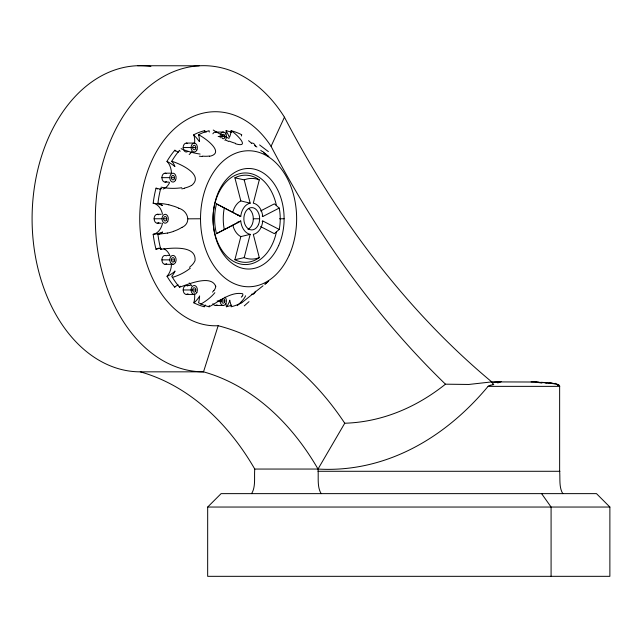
<?xml version="1.0" encoding="UTF-8"?>
<svg xmlns="http://www.w3.org/2000/svg" width="642" height="642" viewBox="0 0 642 642"><rect width="100%" height="100%" fill="white"/><g stroke="black" fill="none" stroke-linecap="round" stroke-linejoin="round"><path stroke-width="0.96" d="M207.679 507.044L207.663 576.323L609.876 576.323L609.884 507.044L596.49 493.634L221.097 493.634L207.679 507.044L609.876 507.044M182.031 227.412C191.83 222.862 187.897 210.737 178.733 208.209M188.002 218.834L200.529 218.762M215.656 286.18C210.897 274.19 187.32 284.687 179.503 287.223A89.39 63.173 90 0 1 171.743 276.237A15.641 11.058 90 0 0 174.889 271.101M260.612 226.586L274.359 233.664L279.222 229.451L262.763 220.968A15.745 11.123 -90 0 1 253.309 234.346L259.296 257.643L255.949 259.705A43.576 30.792 90 0 1 234.892 259.705L240.83 236.609A18.995 13.426 90 0 1 232.805 225.254L216.482 233.664A43.576 30.792 -90 0 1 216.482 203.851L240.734 216.547A15.745 11.123 90 0 1 250.179 203.169L244.193 179.872L234.892 177.81L240.83 200.906A18.995 13.426 -90 0 0 232.805 212.261M260.612 210.937L274.359 203.851L279.222 208.072L262.763 216.547A15.745 11.123 90 0 0 253.309 203.169L259.296 179.872L255.949 177.81A43.576 30.792 90 0 0 234.892 177.81M234.892 259.705L244.193 257.643L250.179 234.346A15.745 11.123 90 0 1 240.734 220.968L216.482 233.664M490.913 385.168L493.674 384.59L491.732 381.894A983.295 694.861 -90 0 1 284.446 117.181L271.068 146.328A107.029 75.636 90 0 0 145.573 177.537A107.029 75.636 90 0 0 218.16 325.719L203.522 371.838A279.342 197.407 -90 0 1 318.015 469.053C318.721 476.982 316.859 486.748 321.177 493.634M491.732 381.894L468.804 384.462L445.468 384.181A303.57 214.524 -90 0 1 344.746 423.23L318.015 469.053L254.762 469.053A279.342 197.407 90 0 0 140.269 371.838A153.085 108.177 -90 0 1 32.22 211.226A153.085 108.177 -90 0 1 150.902 66.415M242.066 296.114L241.296 297.23M213.842 290.497L212.542 292.118M318.015 469.053A349.617 247.066 -90 0 0 488.081 386.364L488.514 386.019A9.461 4.775 -72.1 0 1 489.011 385.762L489.381 385.633M268.637 281.188L265.098 284.181M262.763 220.968L262.209 221.514M229.539 300.36A15.641 11.058 -90 0 1 231.104 306.788A89.39 63.173 90 0 0 241.713 302.767L263.035 285.786M189.454 267.345L191.372 265.652A20.127 17.069 29.2 0 0 195.04 260.596C196.629 244.586 169.921 248.133 160.757 249.313A89.39 63.173 -90 0 1 157.916 234.298A15.641 11.058 -90 0 0 162.45 232.083M199.445 296.09A15.641 11.058 90 0 1 198.53 302.767A89.39 63.173 -90 0 0 209.14 306.788C219.018 301.483 230.919 291.46 242.62 293.723A20.127 5.794 -18.3 0 1 242.451 296.026M191.444 185.594C205.039 174.841 179.471 163.461 171.743 161.278A89.39 63.173 -90 0 1 179.503 150.292A15.641 11.058 90 0 0 180.113 151.36M268.003 281.316L268.5 281.003M232.805 225.254L240.734 220.968M489.509 385.585L490.721 385.216M173.653 231.377L171.976 231.906A61.977 58.839 67.2 0 1 167.426 233.086M250.179 234.346L240.83 236.609M184.671 188.299L181.822 188.868M167.426 233.062L157.916 234.298M209.549 156.327C226.177 152.78 203.843 137.115 198.53 134.748A15.641 11.058 90 0 1 199.445 141.425M493.65 382.311L496.178 382.038M558.54 385.064L557.962 384.943A12.816 12.784 -33.9 0 0 556.638 384.462L554.439 383.876M496.667 382.006L499.564 381.894M251.6 493.634C255.917 486.748 254.055 476.974 254.762 469.053M555.017 383.547L535.821 382.038M137.621 65.725L199.108 65.805M215.375 132.067L223.288 132.067M218.152 136.537L220.126 136.537M220.912 136.537L224.861 136.537M186.324 143.078L194.229 143.078M183.171 147.548L191.075 147.548M191.862 147.548L195.81 147.548M165.058 173.18L170.989 173.18M161.896 177.649L169.809 177.649M171.583 177.649L174.544 177.649M165.058 182.119L169.015 182.119M157.274 214.292L161.23 214.292M154.112 218.762L162.025 218.762M163.798 218.762L166.76 218.762M253.317 218.762L259.641 218.762M279.599 218.762L284.117 218.762M157.274 223.223L161.23 223.223M167.032 255.396L169.015 255.396M161.896 259.866L169.809 259.866M171.583 259.866L174.544 259.866M165.058 264.335L172.963 264.335M186.324 285.497L190.281 285.497M183.171 289.967L191.075 289.967M191.862 289.967L195.81 289.967M186.324 294.437L194.229 294.437M217.157 300.978L220.126 300.978M220.912 300.978L224.861 300.978M215.375 305.448L223.288 305.448M140.269 371.838L203.522 371.838A153.085 108.177 -90 0 1 104.855 155.974A153.085 108.177 -90 0 1 284.446 117.181M491.668 381.894L535.524 382.022M488.081 386.364L559.639 386.364L559.639 471.284C560.297 478.547 558.829 487.358 562.801 493.634M318.015 471.284L559.944 471.284M549.56 382.76L550.451 382.801M536.423 382.022L538.405 382.11M541.318 382.287L545.531 382.624M202.23 156.512L199.325 156.199M545.106 382.744L546.486 382.945M545.676 382.64L554.078 383.796M540.074 382.536L542.041 382.945M240.83 200.906L250.179 203.169M168.798 204.758L174.544 206.443A44.595 42.348 -71.9 0 1 178.749 208.177M235.566 143.792C251.512 148.454 235.253 132.974 231.104 130.727A15.641 11.058 90 0 1 229.539 137.155M228.664 141.4L226.032 140.285M216.482 203.851L240.734 216.547M267.465 155.829L268.837 156.616L262.53 151.335M267.297 155.701L266.743 155.3M256.888 147.026L254.786 145.397M265.026 153.952L263.541 152.716M261.904 151.319L260.74 150.292M262.209 216.001L262.763 216.547M541.599 493.634L551.085 507.044L551.085 576.323M276.421 231.955A45.815 32.373 90 0 1 226.586 256.014A45.815 32.373 90 0 1 226.586 181.501A45.815 32.373 90 0 1 276.421 205.56M160.685 248.213A30.343 29.46 -7.1 0 0 155.99 249.24A89.39 63.173 90 0 1 153.173 234.298A15.641 11.058 -90 0 0 162.514 223.255M231.73 132.412A89.39 63.173 90 0 0 226.361 130.727A15.641 11.058 90 0 1 225.832 134.058M231.73 305.102A89.39 63.173 90 0 1 226.361 306.788A15.641 11.058 -90 0 0 225.832 303.457M229.884 300.207A30.343 12.872 -39.2 0 1 226.754 306.707M204.517 305.656A15.641 11.058 -90 0 0 204.397 306.788A89.39 63.173 -90 0 1 193.788 302.767A15.641 11.058 -90 0 0 194.542 293.835M162.514 214.259A15.641 11.058 -90 0 0 153.173 203.217A89.39 63.173 -90 0 1 156.014 188.202A15.641 11.058 90 0 0 157.531 188.957M199.686 296.139A30.343 20.704 -25.5 0 1 193.996 302.888M189.181 282.978A15.641 11.058 -90 0 1 191.693 285.794M175.266 286.332A15.641 11.058 -90 0 0 174.76 287.223A89.39 63.173 90 0 1 167 276.237A15.641 11.058 -90 0 0 171.462 264.584M204.1 306.732A30.343 17.896 -30.5 0 1 205.496 305.038M179.503 287.223A15.641 11.058 90 0 1 180.113 286.155M175.001 271.213A30.343 27.036 -13.6 0 1 167.064 276.357M163.887 248.799A15.641 11.058 -90 0 1 170.002 255.837M156.014 249.313A15.641 11.058 -90 0 1 159.112 248.125M174.632 287.086A30.343 24.998 -18.1 0 1 178.139 284.847M160.757 249.313A15.641 11.058 90 0 1 161.664 248.823M162.474 232.131A30.343 30.174 -1.7 0 1 153.173 234.322M160.709 189.125A30.343 29.283 7.2 0 1 156.046 188.106M171.462 172.931A15.641 11.058 90 0 0 167 161.278A89.39 63.173 90 0 1 174.76 150.292A15.641 11.058 90 0 0 175.266 151.183M169.568 182.649A15.641 11.058 90 0 1 163.108 189.037M160.717 189.502A15.641 11.058 90 0 1 159.914 189.486M153.165 203.273A30.343 30.094 3.9 0 1 162.442 205.456A15.641 11.058 90 0 0 157.916 203.217A89.39 63.173 -90 0 1 160.757 188.202A15.641 11.058 -90 0 0 161.664 188.692M178.372 152.331A30.343 24.589 18.6 0 1 174.905 150.148M194.542 143.68A15.641 11.058 90 0 0 193.788 134.748A89.39 63.173 -90 0 1 204.397 130.727A15.641 11.058 90 0 0 204.517 131.859M191.693 151.721A15.641 11.058 90 0 1 189.181 154.537M166.912 161.439A30.343 26.723 14.6 0 1 174.785 166.503M171.743 161.278A15.641 11.058 90 0 1 174.889 166.414M225.92 130.639A30.343 12.423 40.3 0 1 229.202 137.003M198.53 134.748A89.39 63.173 90 0 1 209.14 130.727A15.641 11.058 -90 0 0 209.292 132.083M245.613 295.785A60.749 16.154 -23 0 1 237.219 305.648M241.713 302.767A15.641 11.058 -90 0 1 241.368 301.483M190.321 268.171A60.749 50.862 20.8 0 1 172.329 277.408M231.104 130.727A89.39 63.173 -90 0 1 241.713 134.748A15.641 11.058 90 0 0 241.368 136.032M181.766 187.737A60.749 54.217 -33.5 0 1 161.102 187.151M157.908 203.305A68.959 65.267 -60.9 0 1 168.79 204.798M200.127 154.08A60.749 41.489 -3.1 0 1 181.092 148.671M214.853 292.696A60.749 35.679 -4 0 1 200.745 304.139M209.14 306.788A15.641 11.058 90 0 1 209.292 305.432M268.372 151.608A60.749 3.346 36 0 1 259.601 144.94M557.946 385.048A3.226 3.194 47.1 0 1 559.808 386.227M531.094 381.87A18.249 2.103 4 0 1 536.247 381.99M501.282 381.597A23.505 1.846 -11.1 0 1 497.694 382.921M492.631 384.237A10.513 3.7 22.3 0 1 493.674 384.59M445.468 384.181A1029.343 727.402 90 0 1 271.068 146.328M218.16 325.719A325.398 229.948 -90 0 1 344.746 423.23M187.97 151.368A4.47 3.162 -90 0 1 183.179 147.901A4.47 3.162 -90 0 1 187.536 143.423M166.703 181.461A4.47 3.162 -90 0 1 161.904 177.866A4.47 3.162 -90 0 1 166.43 173.621M158.919 222.573A4.47 3.162 -90 0 1 154.12 218.978A4.47 3.162 -90 0 1 158.646 214.733M166.703 263.685A4.47 3.162 -90 0 1 161.904 260.09A4.47 3.162 -90 0 1 166.43 255.845M187.97 293.779A4.47 3.162 -90 0 1 183.171 290.12A4.47 3.162 -90 0 1 187.785 286.003M217.02 304.798A4.47 3.162 -90 0 1 212.879 303.714M212.879 133.801A4.47 3.162 -90 0 1 216.819 132.557M206.09 132.316A30.343 17.366 31.2 0 1 204.702 130.671M193.547 134.892A30.343 20.255 26.5 0 1 199.213 141.465M251.279 142.965A20.127 0.433 37.6 0 1 248.558 140.678M235.59 143.367A20.127 6.051 17.6 0 1 229.154 141.12M229.05 138.399A60.749 22.863 16.7 0 1 213.232 130.029M209.477 156.038A20.127 12.511 -2.3 0 1 202.35 156.118M191.372 185.458A20.127 17.198 -30.7 0 1 184.647 187.994M220.262 137.821A4.47 3.162 -90 0 1 222.116 132.38A4.47 3.162 -90 0 1 226.112 134.539A4.47 3.162 -90 0 1 224.933 140.349M181.983 227.324A40.117 37.926 82.7 0 1 173.613 231.264M215.792 286.188A20.127 12.278 1.5 0 1 213.971 290.537M264.849 284.085A20.127 0.658 -38.5 0 1 266.984 282.552M244.289 305.881A60.749 2.464 -43.1 0 1 249 301.652M251.319 143.318A4.47 3.162 -90 0 1 255.42 146.577M255.364 291.243A4.47 3.162 90 0 1 251.343 294.205M224.933 297.166A4.47 3.162 -90 0 1 226.072 303.072A4.47 3.162 -90 0 1 221.98 305.046A4.47 3.162 -90 0 1 220.334 299.381M244.193 179.872A40.326 28.497 -90 0 1 259.296 179.872M279.222 208.072A40.326 28.497 -90 0 1 279.222 229.451M259.296 257.643A40.326 28.497 -90 0 1 244.193 257.643M224.267 229.451A40.326 28.497 -90 0 1 224.267 208.072M238.046 222.75A11.171 7.897 90 0 1 237.861 221.98M237.861 215.535A11.171 7.897 90 0 1 238.046 214.765M248.51 208.473A11.171 7.897 90 0 1 253.309 219.163A11.171 7.897 90 0 1 247.972 229.33M558.829 384.855A10.986 0.57 -3.3 0 1 558.781 385.015M557.625 384.895A2.07 1.91 0.4 0 1 558.075 385.529M555.089 383.306A6.861 6.452 4.6 0 1 557.721 384.614M538.839 382.64A32.108 4.646 4.3 0 1 541.342 382.801M550.459 382.865A6.861 5.537 70.4 0 1 552.947 383.547M289.293 254.89A68.004 48.054 -90 0 0 250.34 150.798A68.004 48.054 -90 0 0 206.114 250.589A68.004 48.054 -90 0 0 289.293 254.89M278.684 245.469A50.285 35.535 -90 0 0 249.882 168.509A50.285 35.535 -90 0 0 217.181 242.291A50.285 35.535 -90 0 0 278.684 245.469M224.62 137.725A2.231 1.581 -90 0 0 223.344 134.298A2.231 1.581 -90 0 0 221.891 137.581A2.231 1.581 -90 0 0 224.62 137.725M224.62 302.165A2.231 1.581 -90 0 0 223.344 298.747A2.231 1.581 -90 0 0 221.891 302.029A2.231 1.581 -90 0 0 224.62 302.165M196.893 292.367A4.47 3.162 -90 0 0 194.365 285.497A4.47 3.162 -90 0 0 191.428 292.03A4.47 3.162 -90 0 0 196.893 292.367M195.561 291.163A2.231 1.581 -90 0 0 194.301 287.728A2.231 1.581 -90 0 0 192.833 290.995A2.231 1.581 -90 0 0 195.561 291.163M175.571 262.385A4.47 3.162 -90 0 0 173.204 255.412A4.47 3.162 -90 0 0 170.122 261.808A4.47 3.162 -90 0 0 175.571 262.385M174.271 261.125A2.231 1.581 -90 0 0 173.083 257.643A2.231 1.581 -90 0 0 171.542 260.837A2.231 1.581 -90 0 0 174.271 261.125M167.787 221.273A4.47 3.162 -90 0 0 165.419 214.3A4.47 3.162 -90 0 0 162.338 220.696A4.47 3.162 -90 0 0 167.787 221.273M166.551 219.877A2.231 1.581 -90 0 0 165.179 216.523A2.231 1.581 -90 0 0 163.814 219.877A2.231 1.581 -90 0 0 166.551 219.877M175.571 180.161A4.47 3.162 -90 0 0 173.204 173.188A4.47 3.162 -90 0 0 170.122 179.583A4.47 3.162 -90 0 0 175.571 180.161M174.335 178.765A2.231 1.581 -90 0 0 172.963 175.41A2.231 1.581 -90 0 0 171.599 178.765A2.231 1.581 -90 0 0 174.335 178.765M196.917 149.899A4.47 3.162 -90 0 0 194.325 143.086A4.47 3.162 -90 0 0 191.452 149.674A4.47 3.162 -90 0 0 196.917 149.899M195.577 148.727A2.231 1.581 -90 0 0 194.277 145.317A2.231 1.581 -90 0 0 192.841 148.615A2.231 1.581 -90 0 0 195.577 148.727M258.437 224.692A11.171 7.897 -90 0 0 252.033 207.591A11.171 7.897 -90 0 0 244.771 223.986A11.171 7.897 -90 0 0 258.437 224.692"/></g></svg>
